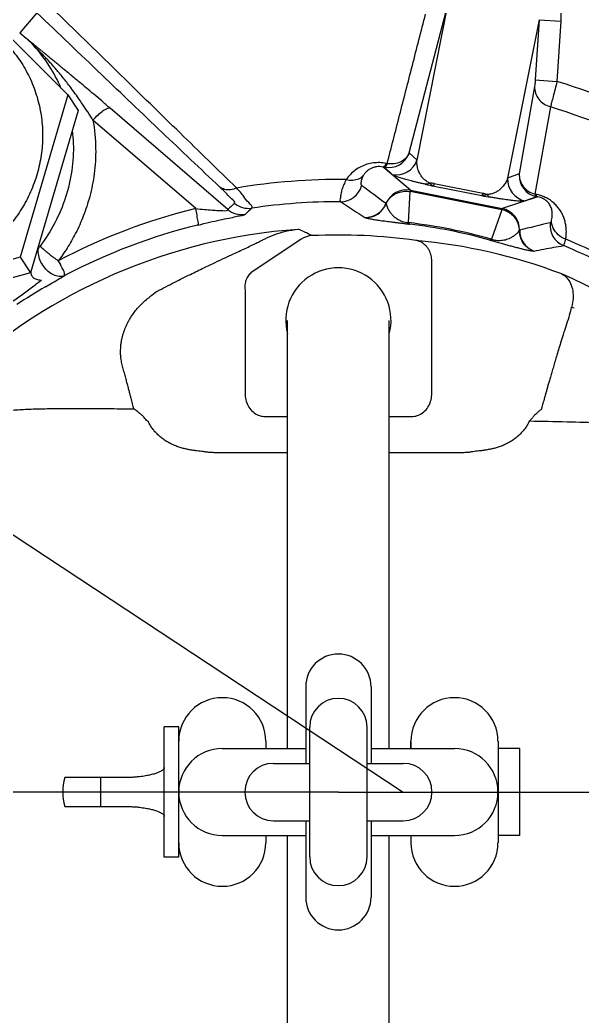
# Model space of a CAD drawing. Header units: millimetres. Extents: x 100 to 940, y 100 to 694.
# Drawn here: x 371.085 to 371.775, y 537.183 to 538.406 of the extents above; entities that cross this region are included whole.
import ezdxf

# ---------------------------------------------------------------- set-up
doc = ezdxf.new("R2010")
doc.units = ezdxf.units.MM
doc.linetypes.add('CENTER', pattern=[2, 1.25, -0.25, 0.25, -0.25])
doc.layers.add('CL', color=1, linetype='CENTER', lineweight=9)

msp = doc.modelspace()

# ---------------------------------------------------------------- linework, layer by layer
at = {"color": 2}
msp.add_line((354.4635, 548.723), (371.5559, 537.4584), dxfattribs=at)
at = {"color": 9, "linetype": 'Continuous'}
for p, q in [((370.9998, 538.4583), (371.144, 538.3142)), ((371.563, 538.2428), (371.6109, 538.4263)), ((371.5727, 538.234), (371.6109, 538.4263)), ((371.1061, 538.415), (371.0853, 538.3902)), ((371.7226, 538.4061), (371.6839, 538.2119)), ((371.7226, 538.4061), (371.7178, 538.3324)), ((371.7226, 538.4061), (371.7492, 538.4044)), ((371.7492, 538.4044), (371.7445, 538.3307)), ((371.7178, 538.3324), (371.7445, 538.3307)), ((371.717, 538.3242), (371.6981, 538.217)), ((371.144, 538.3142), (371.0855, 538.1148)), ((371.144, 538.3142), (371.1568, 538.295)), ((371.1568, 538.295), (371.0983, 538.0956)), ((371.3404, 538.1734), (371.196, 538.2978)), ((371.7365, 538.2994), (371.7172, 538.1923)), ((371.3011, 538.1745), (371.175, 538.2831)), ((371.5727, 538.234), (371.563, 538.2428)), ((371.5361, 538.2296), (371.5348, 538.2299)), ((371.5646, 538.197), (371.5312, 538.2255)), ((371.5326, 538.2252), (371.5312, 538.2255)), ((371.5422, 538.2164), (371.5326, 538.2252)), ((371.6981, 538.217), (371.6839, 538.2119)), ((371.5623, 538.1573), (371.5643, 538.1954)), ((371.5643, 538.1954), (371.5646, 538.197)), ((371.6769, 538.1731), (371.5643, 538.1954)), ((371.5646, 538.197), (371.6772, 538.1746)), ((371.5939, 538.2052), (371.6533, 538.1934)), ((371.5939, 538.202), (371.6521, 538.1905)), ((371.721, 538.1888), (371.6772, 538.1746)), ((371.7195, 538.1891), (371.7054, 538.184)), ((371.7186, 538.192), (371.7172, 538.1923)), ((371.721, 538.1888), (371.7195, 538.1891)), ((371.5346, 538.1806), (371.5347, 538.1805)), ((371.6769, 538.1731), (371.6642, 538.137)), ((371.6772, 538.1746), (371.6769, 538.1731)), ((371.4346, 538.1457), (371.4344, 538.1458)), ((371.6985, 538.1479), (371.6987, 538.1479)), ((371.4304, 538.1369), (371.37, 538.0965)), ((371.0855, 538.1148), (370.8828, 538.0596)), ((371.0855, 538.1148), (371.0983, 538.0956)), ((371.5908, 537.946), (371.5908, 538.109)), ((371.0983, 538.0956), (370.8956, 538.0404)), ((371.3616, 538.0743), (371.3616, 537.946)), ((371.7626, 538.0544), (371.7624, 538.0535)), ((371.4139, 537.5119), (371.4139, 538.0373)), ((371.5386, 537.5119), (371.5386, 538.0373)), ((371.3848, 537.9194), (371.4139, 537.9194)), ((371.5386, 537.9194), (371.5677, 537.9194)), ((371.4139, 537.8749), (371.3251, 537.8749)), ((371.6274, 537.8749), (371.5386, 537.8749)), ((371.4362, 537.5876), (371.4362, 537.4936)), ((371.5163, 537.5876), (371.5163, 537.4936)), ((371.2803, 537.5386), (371.2625, 537.5386)), ((371.2625, 537.3783), (371.2625, 537.5386)), ((371.2803, 537.3783), (371.2803, 537.5386)), ((371.4411, 537.3787), (371.4411, 537.5381)), ((371.5114, 537.3787), (371.5114, 537.5381)), ((371.3872, 537.5208), (371.3872, 537.5119)), ((371.5653, 537.5119), (371.5653, 537.5208)), ((371.6722, 537.5208), (371.6722, 537.3961)), ((371.3337, 537.5119), (371.4362, 537.5119)), ((371.3872, 537.5202), (371.3872, 537.5119)), ((371.5163, 537.5119), (371.6187, 537.5119)), ((371.5653, 537.5202), (371.5653, 537.5119)), ((371.6722, 537.5202), (371.6722, 537.4584)), ((371.6989, 537.5119), (371.6722, 537.5119)), ((371.6989, 537.405), (371.6989, 537.5119)), ((371.3965, 537.4936), (371.4411, 537.4936)), ((371.5114, 537.4936), (371.5559, 537.4936)), ((371.2162, 537.4762), (371.1404, 537.4762)), ((371.1848, 537.4406), (371.1848, 537.4762)), ((371.4762, 537.4584), (370.9419, 537.4584)), ((371.4762, 537.4584), (372.0106, 537.4584)), ((371.1404, 537.4406), (371.2162, 537.4406)), ((371.3965, 537.4232), (371.4411, 537.4232)), ((371.4362, 537.4232), (371.4362, 537.3293)), ((371.5114, 537.4232), (371.5559, 537.4232)), ((371.5163, 537.4232), (371.5163, 537.3293)), ((371.3337, 537.405), (371.4362, 537.405)), ((371.3872, 537.405), (371.3872, 537.3961)), ((371.4139, 536.8795), (371.4139, 537.405)), ((371.5163, 537.405), (371.6187, 537.405)), ((371.5386, 536.8795), (371.5386, 537.405)), ((371.5653, 537.405), (371.5653, 537.3961)), ((371.5653, 537.405), (371.5653, 537.3961)), ((371.6989, 537.405), (371.6722, 537.405)), ((371.2803, 537.3783), (371.2625, 537.3783))]:
    msp.add_line(p, q, dxfattribs=at)
at = {"color": 7, "linetype": 'Continuous'}
msp.add_line((371.0853, 538.3902), (371.0928, 538.3838), dxfattribs=at)
at = {"color": 9, "linetype": 'Continuous'}
for points in [[(371.5086, 538.1637), (371.5086, 538.1636), (371.5086, 538.1636), (371.5087, 538.1636), (371.5087, 538.1636), (371.5087, 538.1636), (371.5088, 538.1635)], [(371.5639, 538.1554), (371.5637, 538.1555), (371.5635, 538.1556), (371.5633, 538.1557), (371.5631, 538.1559), (371.5629, 538.1561), (371.5628, 538.1564), (371.5626, 538.1566), (371.5624, 538.1569), (371.5623, 538.1573)], [(371.662, 538.1359), (371.6622, 538.1359), (371.6624, 538.1359), (371.6627, 538.136), (371.6629, 538.1361), (371.6631, 538.1362), (371.6634, 538.1363), (371.6636, 538.1365), (371.6639, 538.1368), (371.6642, 538.137)], [(371.716, 538.1223), (371.7161, 538.1223), (371.7161, 538.1223), (371.7161, 538.1223), (371.7162, 538.1223), (371.7162, 538.1223), (371.7163, 538.1223)]]:
    msp.add_lwpolyline(points, dxfattribs=at)
for centre, radius, start, end in [((371.4762, 537.4584), 1.0697, 60.2229, 74.3215), ((370.9656, 538.2498), 0.185, 23.1171, 42.2822), ((371.4762, 537.4584), 0.9126, 62.0928, 72.9072), ((371.4762, 537.4584), 0.8803, 62.1974, 72.8027), ((371.5377, 538.2515), 0.0267, 258.868, 341.1186), ((371.5474, 538.2427), 0.0267, 258.8679, 341.1186), ((371.4762, 537.4584), 0.7518, 89.2601, 99.5594), ((371.5883, 538.1771), 0.0286, 78.7442, 89.7028), ((371.7106, 538.2102), 0.0267, 176.3814, 258.6321), ((371.7248, 538.2153), 0.0267, 176.3814, 258.6321), ((371.479, 538.2097), 0.0267, 269.8994, 344.5866), ((369.8276, 535.8975), 2.8507, 53.2148, 53.9599), ((371.5595, 538.1708), 0.0267, 78.8791, 158.5115), ((372.4566, 542.2241), 4.1136, 257.7337, 257.8938), ((371.6477, 538.1653), 0.0286, 67.7972, 78.7558), ((371.8978, 537.5729), 0.8193, 132.0724, 132.8682), ((371.366, 538.2015), 0.0267, 230.0023, 278.3543), ((371.4762, 537.4584), 0.7245, 89.7854, 98.4428), ((372.3911, 542.2195), 4.0963, 259.6057, 259.7665), ((371.4768, 537.4575), 0.7382, 103.7737, 117.8142), ((371.3576, 538.1939), 0.0267, 230.002, 279.0763), ((371.9089, 537.5977), 0.7899, 133.0354, 133.8404), ((371.5097, 538.1904), 0.0267, 267.4914, 338.5359), ((371.6719, 538.1484), 0.0267, 358.9885, 78.6209), ((371.4828, 537.4913), 0.6707, 74.309, 83.1909), ((372.434, 535.2567), 2.9833, 103.5271, 104.2691), ((371.7627, 538.1538), 0.0267, 172.629, 247.5015), ((371.4762, 537.4584), 0.6924, 94.0885, 170.4017), ((371.473, 537.4633), 0.7115, 103.768, 117.8125), ((371.2191, 537.666), 0.5259, 65.8307, 66.728), ((371.217, 537.6614), 0.5309, 64.6907, 65.812), ((371.4877, 537.5158), 0.6441, 74.2949, 83.2051), ((371.7254, 538.1475), 0.0267, 178.964, 250.0087), ((371.4453, 538.1147), 0.0267, 92.7993, 123.848), ((371.4762, 537.4584), 0.6837, 81.9987, 92.7029), ((371.5094, 537.4568), 0.6815, 69.303, 84.7839), ((371.4762, 537.4584), 0.7336, 63.5983, 67.6479), ((371.2191, 538.0681), 0.1251, 153.038, 155.1439), ((371.1303, 538.1132), 0.0255, 142.7792, 152.8509), ((371.4762, 537.4584), 0.7253, 63.616, 67.6153), ((371.4762, 538.0373), 0.0646, 345.2027, 194.7973), ((371.4762, 537.4584), 0.6924, 274.0885, 66.6837), ((371.5523, 537.3435), 0.8545, 120.6432, 123.4245), ((373.171, 535.5488), 3.1698, 127.2229, 127.4173), ((371.6924, 538.067), 0.0713, 341.5041, 349.1148), ((371.4534, 537.2562), 0.8551, 68.586, 68.8177), ((371.4762, 537.5876), 0.0401, 0, 180), ((371.3337, 537.5208), 0.0534, 0, 180), ((371.4762, 537.5381), 0.0352, 0, 180), ((371.6187, 537.5208), 0.0534, 0, 180), ((371.3337, 537.4584), 0.0534, 90, 270), ((371.6187, 537.4584), 0.0534, 270, 90), ((371.3965, 537.4584), 0.0352, 90, 270), ((371.5559, 537.4584), 0.0352, 270, 90), ((371.2001, 537.4584), 0.0623, 163.398, 196.602), ((371.3337, 537.3961), 0.0534, 180, 0), ((371.6187, 537.3961), 0.0534, 180, 0), ((371.4762, 537.3787), 0.0352, 180, 0), ((371.4762, 537.4584), 0.6924, 189.5983, 246.6837), ((371.4762, 537.3293), 0.0401, 180, 0)]:
    msp.add_arc(centre, radius, start, end, dxfattribs=at)
for points, start_tangent, end_tangent in [([(371.7354, 538.4464), (371.7417, 538.4376), (371.7462, 538.4274), (371.7488, 538.4162), (371.7492, 538.4044)], (0.657536, -0.753423), (-0.064238, -0.997935)), ([(370.8727, 538.4122), (370.8814, 538.4159), (370.904, 538.4233), (370.9273, 538.4275), (370.9508, 538.4285), (370.9741, 538.4264), (370.9968, 538.4212), (371.0185, 538.4129), (371.0387, 538.4017), (371.0571, 538.3879), (371.0734, 538.3716), (371.0872, 538.3533), (371.0982, 538.3332), (371.1063, 538.3116), (371.1113, 538.2892), (371.1132, 538.2661), (371.1118, 538.243), (371.1072, 538.22), (371.0995, 538.1977), (371.0889, 538.1767), (371.0756, 538.1574), (371.0601, 538.1402)], (0.908156, 0.418632), (-0.716134, -0.697963)), ([(371.3306, 538.201), (371.2597, 538.2682), (371.1855, 538.339), (371.1061, 538.415)], (-0.726635, 0.687024), (-0.721554, 0.692358)), ([(371.3514, 538.1998), (371.2819, 538.2674), (371.209, 538.3385), (371.1307, 538.4149)], (-0.717128, 0.696941), (-0.715705, 0.698403)), ([(371.5361, 538.2296), (371.5513, 538.2891), (371.567, 538.3502), (371.5832, 538.4132)], (0.248088, 0.968737), (0.249284, 0.96843)), ([(371.196, 538.2978), (371.1857, 538.3066), (371.1759, 538.3149), (371.1669, 538.3225), (371.159, 538.3292), (371.152, 538.335), (371.1458, 538.3402), (371.1402, 538.3448), (371.1353, 538.3489), (371.1308, 538.3526), (371.1266, 538.356), (371.1226, 538.3593), (371.1187, 538.3625), (371.115, 538.3656), (371.1116, 538.3683), (371.1085, 538.3709), (371.1057, 538.3732), (371.1032, 538.3753), (371.1008, 538.3772), (371.0986, 538.379), (371.0928, 538.3838)], (-0.75761, 0.652708), (-0.773351, 0.633978)), ([(371.175, 538.2831), (371.1686, 538.2931), (371.1622, 538.3027), (371.1561, 538.3116), (371.1503, 538.3195), (371.1451, 538.3265), (371.1403, 538.3326), (371.1359, 538.3381), (371.1318, 538.343), (371.128, 538.3475), (371.1244, 538.3516), (371.1208, 538.3556), (371.1172, 538.3595), (371.1138, 538.3631), (371.1106, 538.3663), (371.1077, 538.3692), (371.105, 538.3719), (371.1025, 538.3743)], (-0.53079, 0.847503), (-0.722413, 0.691462)), ([(371.7178, 538.3324), (371.7175, 538.3275), (371.717, 538.3242)], (-0.064069, -0.997945), (-0.174125, -0.984723)), ([(371.7445, 538.3307), (371.7421, 538.321), (371.7398, 538.3121), (371.7379, 538.3047), (371.7365, 538.2994)], (-0.235885, -0.971781), (-0.266619, -0.963802)), ([(371.717, 538.3242), (371.7182, 538.3162), (371.7222, 538.3089), (371.7285, 538.3031), (371.7365, 538.2994)], (-0.039901, -0.999204), (0.961699, -0.274107)), ([(371.175, 538.2831), (371.1816, 538.2898), (371.1877, 538.2948), (371.1928, 538.2976), (371.196, 538.2978)], (0.665723, 0.746199), (0.878575, -0.477605)), ([(371.175, 538.2831), (371.1783, 538.2482), (371.1765, 538.217), (371.171, 538.1894), (371.1631, 538.1653), (371.1537, 538.1443), (371.1433, 538.1261), (371.1324, 538.1104)], (0.175687, -0.984446), (-0.604209, -0.796826)), ([(371.1496, 538.2702), (371.1508, 538.2545), (371.1489, 538.2211), (371.1413, 538.1884), (371.1282, 538.1572), (371.11, 538.1286)], (0.113903, -0.993492), (-0.604228, -0.796812)), ([(371.563, 538.2428), (371.5591, 538.2366), (371.5528, 538.232), (371.5448, 538.2296), (371.5361, 538.2296)], (-0.357881, -0.933767), (-0.990735, 0.135808)), ([(371.5348, 538.2299), (371.5269, 538.2309), (371.5191, 538.2305), (371.5113, 538.2289), (371.5038, 538.2259), (371.497, 538.2217), (371.4911, 538.2165), (371.4859, 538.2102)], (-0.97908, 0.203474), (-0.569226, -0.822181)), ([(371.5348, 538.2299), (371.5335, 538.2275), (371.5312, 538.2255)], (-0.428586, -0.903501), (-0.999406, 0.034457)), ([(371.5885, 538.2057), (371.5842, 538.2082), (371.5807, 538.2112), (371.5779, 538.2146), (371.5756, 538.2185), (371.5738, 538.2231), (371.5728, 538.2283), (371.5726, 538.231), (371.5727, 538.234)], (-0.912215, 0.409713), (0.067402, 0.997726)), ([(371.5312, 538.2255), (371.5272, 538.226), (371.5232, 538.2259), (371.5192, 538.225), (371.5155, 538.2234), (371.5121, 538.2212), (371.5092, 538.2184), (371.5068, 538.2151)], (-0.978412, 0.206664), (-0.522079, -0.852897)), ([(371.5326, 538.2252), (371.5348, 538.2272), (371.5361, 538.2296)], (0.999485, -0.032078), (0.425648, 0.904889)), ([(371.4859, 538.2102), (371.4828, 538.2039), (371.4806, 538.1979), (371.4793, 538.1924), (371.4786, 538.1878), (371.4789, 538.183)], (-0.49623, -0.868191), (0.794137, -0.607739)), ([(371.4859, 538.2102), (371.494, 538.2095), (371.5012, 538.2112), (371.5068, 538.2151)], (0.972032, -0.234846), (0.674518, 0.738259)), ([(371.5068, 538.2151), (371.5054, 538.2124), (371.5045, 538.2097), (371.5039, 538.2051), (371.5048, 538.2026)], (-0.522121, -0.852872), (0.808569, -0.588401)), ([(371.5827, 538.2045), (371.5779, 538.2055), (371.5736, 538.2065), (371.5695, 538.2075), (371.5658, 538.2084), (371.5623, 538.2093), (371.5591, 538.2102), (371.5561, 538.2111), (371.5533, 538.2119), (371.5507, 538.2127), (371.5462, 538.2143), (371.5422, 538.2164)], (-0.977169, 0.212464), (-0.738727, 0.674005)), ([(371.5885, 538.2057), (371.5846, 538.2044), (371.5831, 538.205)], (-0.871897, -0.489689), (-0.782793, 0.622282)), ([(371.5939, 538.202), (371.5911, 538.2033), (371.5885, 538.2057)], (-0.964085, 0.265593), (-0.665519, 0.746381)), ([(371.6839, 538.2119), (371.6828, 538.2091), (371.6816, 538.2066), (371.6786, 538.2022), (371.6752, 538.1986), (371.6716, 538.1959), (371.6678, 538.1938), (371.6634, 538.1924), (371.6585, 538.1918)], (-0.319531, -0.947576), (-0.999584, -0.028833)), ([(371.6981, 538.217), (371.6992, 538.2091), (371.7031, 538.2018), (371.7093, 538.196), (371.7172, 538.1923)], (-0.039683, -0.999212), (0.956967, -0.290195)), ([(371.3514, 538.1998), (371.3438, 538.1977), (371.3366, 538.1981), (371.3306, 538.201)], (-0.917025, -0.398831), (-0.794942, 0.606686)), ([(371.3488, 538.1811), (371.3451, 538.1865), (371.3393, 538.1925), (371.3306, 538.201)], (0.739291, 0.673386), (-0.726626, 0.687033)), ([(371.3699, 538.1751), (371.3661, 538.1818), (371.3602, 538.1893), (371.3514, 538.1998)], (0.660182, 0.751106), (-0.652015, 0.758206)), ([(371.5347, 538.1805), (371.5384, 538.1864), (371.5436, 538.1911), (371.55, 538.1943), (371.5571, 538.1958), (371.5643, 538.1954)], (0.402376, 0.915475), (0.983932, -0.178545)), ([(371.5939, 538.202), (371.5939, 538.2052)], (-0.848926, 0.528512), (0.19523, 0.980757)), ([(371.6533, 538.1934), (371.6521, 538.1905)], (-0.19495, -0.980813), (-0.986499, -0.16377)), ([(371.4789, 538.183), (371.4887, 538.1767), (371.4986, 538.1703), (371.5086, 538.1637)], (0.844953, -0.53484), (0.829611, -0.558341)), ([(371.6585, 538.1918), (371.6551, 538.1906), (371.6521, 538.1905)], (-0.900497, -0.434863), (-0.992343, 0.123511)), ([(371.6585, 538.1918), (371.6616, 538.1891), (371.6632, 538.1891)], (0.617942, -0.786224), (0.961324, 0.27542)), ([(371.7054, 538.184), (371.7027, 538.1836), (371.6985, 538.1837), (371.6933, 538.184), (371.6903, 538.1843), (371.6873, 538.1847), (371.684, 538.1851), (371.6805, 538.1856), (371.6767, 538.1862), (371.6726, 538.1868), (371.6682, 538.1876), (371.6634, 538.1884)], (-0.940398, -0.340075), (-0.984083, 0.17771)), ([(371.7172, 538.1923), (371.7188, 538.1895), (371.7195, 538.1895)], (0.305845, -0.952081), (0.992224, 0.124464)), ([(371.7552, 538.1369), (371.7559, 538.1431), (371.7559, 538.149), (371.7552, 538.1545), (371.7541, 538.1598), (371.7524, 538.1648), (371.7501, 538.1695), (371.7473, 538.1739), (371.744, 538.1781), (371.7399, 538.182), (371.7353, 538.1855), (371.7301, 538.1883), (371.7246, 538.1905), (371.7186, 538.192)], (0.158234, 0.987402), (-0.983072, 0.183221)), ([(371.7186, 538.192), (371.7201, 538.1894), (371.7209, 538.1894)], (0.311137, -0.950365), (0.978247, 0.207441)), ([(371.7378, 538.1602), (371.7384, 538.1635), (371.7387, 538.1665), (371.7387, 538.1694), (371.7383, 538.1721), (371.7367, 538.1772), (371.7339, 538.1817), (371.7319, 538.1837), (371.7296, 538.1855), (371.727, 538.1869), (371.7241, 538.1881), (371.721, 538.1888)], (0.255093, 0.966917), (-0.984062, 0.177827)), ([(371.3037, 538.1543), (371.3037, 538.1604), (371.3027, 538.1667), (371.3011, 538.1745)], (0.851161, 0.524905), (-0.215827, 0.976432)), ([(371.3011, 538.1745), (371.3118, 538.1735), (371.3211, 538.1727), (371.3287, 538.1722), (371.3345, 538.172), (371.3404, 538.1734)], (0.995608, -0.093618), (-0.594836, 0.803847)), ([(371.5088, 538.1635), (371.5196, 538.1653), (371.5287, 538.1713), (371.5347, 538.1805)], (0.999082, -0.042832), (0.36462, 0.931157)), ([(371.5347, 538.1805), (371.5355, 538.1779), (371.5376, 538.1733), (371.5402, 538.1693), (371.5432, 538.1659), (371.5466, 538.163), (371.5504, 538.1607), (371.5548, 538.1588), (371.5623, 538.1573)], (0.250815, -0.968035), (0.998333, -0.05772)), ([(371.6985, 538.1479), (371.6974, 538.1548), (371.6944, 538.1611), (371.6897, 538.1665), (371.6837, 538.1706), (371.6769, 538.1731)], (-0.02141, 0.999771), (-0.977361, 0.21158)), ([(371.3037, 538.1543), (371.3182, 538.1578), (371.331, 538.1606), (371.3419, 538.1629), (371.3504, 538.1647), (371.3565, 538.166), (371.3618, 538.1675)], (0.971251, 0.238056), (0.716077, 0.698022)), ([(371.5088, 538.1635), (371.5126, 538.1625), (371.5175, 538.1616), (371.5203, 538.1611), (371.5232, 538.1607), (371.5263, 538.1602), (371.5297, 538.1597), (371.5332, 538.1593), (371.5368, 538.1588), (371.5408, 538.1583), (371.5449, 538.1577), (371.5494, 538.1572), (371.5542, 538.1566), (371.559, 538.156), (371.5639, 538.1554)], (0.952312, -0.305126), (0.992917, -0.118807)), ([(371.7362, 538.1572), (371.7378, 538.1602)], (0.9722, 0.23415), (0.255111, 0.966912)), ([(371.7552, 538.1369), (371.7461, 538.1424), (371.7399, 538.1506), (371.7378, 538.1602)], (-0.940497, 0.339802), (0.006778, 0.999977)), ([(371.3862, 538.1376), (371.3982, 538.1427), (371.4118, 538.1467), (371.4269, 538.1491)], (0.893925, 0.448216), (0.995528, 0.094465)), ([(371.6642, 538.137), (371.6668, 538.1363), (371.6699, 538.1357), (371.6731, 538.1355), (371.6763, 538.1356), (371.6795, 538.136), (371.6827, 538.1368), (371.6859, 538.138), (371.6891, 538.1396), (371.6923, 538.1417), (371.6955, 538.1444), (371.6985, 538.1479)], (0.944364, -0.328902), (0.602162, 0.798374)), ([(371.716, 538.1223), (371.7067, 538.1281), (371.7006, 538.1372), (371.6985, 538.1479)], (-0.939423, 0.34276), (0.019473, 0.99981)), ([(371.3638, 538.1265), (371.3707, 538.1299), (371.3767, 538.1328), (371.3818, 538.1354), (371.3862, 538.1376)], (0.898034, 0.439926), (0.893898, 0.448271)), ([(371.5908, 538.109), (371.5907, 538.1121), (371.5903, 538.1154), (371.5895, 538.1186), (371.5883, 538.1218), (371.5867, 538.1249), (371.5847, 538.1276), (371.5824, 538.13), (371.5799, 538.132), (371.5772, 538.1336), (371.5744, 538.1347), (371.5714, 538.1355)], (0.022311, 0.999751), (-0.987764, 0.155958)), ([(371.662, 538.1359), (371.667, 538.1345), (371.6698, 538.1337), (371.6728, 538.1329), (371.6758, 538.1321), (371.6787, 538.1312), (371.6815, 538.1305), (371.6842, 538.1297), (371.6869, 538.129), (371.6895, 538.1283), (371.6947, 538.1269), (371.6996, 538.1257), (371.7043, 538.1245), (371.7087, 538.1236), (371.7126, 538.1228), (371.716, 538.1223)], (0.962675, -0.270661), (0.996592, -0.082492)), ([(371.7525, 538.1291), (371.7538, 538.1317), (371.7552, 538.1369)], (0.942193, 0.335071), (0.224787, 0.974408)), ([(371.141, 538.0926), (371.135, 538.0912), (371.1284, 538.0923), (371.1218, 538.096), (371.1158, 538.1017), (371.1112, 538.1089), (371.1084, 538.1169), (371.1076, 538.1248)], (-0.896002, -0.44405), (0.024777, 0.999693)), ([(371.11, 538.1286), (371.1144, 538.1246), (371.1177, 538.1218), (371.1218, 538.1185), (371.1267, 538.1146), (371.1324, 538.1104)], (0.711481, -0.702705), (0.809914, -0.586549)), ([(371.2535, 538.0729), (371.2755, 538.0843), (371.2945, 538.0938), (371.311, 538.1018), (371.325, 538.1085), (371.3371, 538.1142), (371.3474, 538.119), (371.3562, 538.123), (371.3638, 538.1265)], (0.883845, 0.46778), (0.909425, 0.415868)), ([(371.7163, 538.1223), (371.7285, 538.1248), (371.7406, 538.127), (371.7525, 538.1291)], (0.980129, 0.198362), (0.985482, 0.16978)), ([(371.141, 538.0926), (371.14, 538.0951), (371.137, 538.1015), (371.1324, 538.1104)], (-0.978667, -0.205453), (-0.737181, 0.675696)), ([(371.0986, 538.0968), (371.0987, 538.0966), (371.0988, 538.0951)], (0.054571, -0.99851), (0.176653, -0.984273)), ([(371.37, 538.0965), (371.3658, 538.0924), (371.3629, 538.0871), (371.3615, 538.0809), (371.3616, 538.0743)], (-0.811842, -0.583877), (0.138404, -0.990376)), ([(371.112, 538.0867), (371.1008, 538.0781), (371.0876, 538.0684), (371.0736, 538.0587)], (-0.789199, -0.614138), (-0.832782, -0.5536)), ([(371.0988, 538.0951), (371.0997, 538.0925), (371.1025, 538.0893), (371.1069, 538.0875), (371.112, 538.0867)], (0.176653, -0.984273), (0.997751, -0.067034)), ([(371.1168, 538.0786), (371.1251, 538.0835), (371.134, 538.0886), (371.141, 538.0926)], (0.860077, 0.510165), (0.869574, 0.493803)), ([(371.7503, 538.0943), (371.7564, 538.0897), (371.7612, 538.0825), (371.7638, 538.0736), (371.7642, 538.064), (371.7626, 538.0544)], (0.892715, -0.450622), (-0.266808, -0.96375)), ([(371.2117, 537.9794), (371.2101, 537.986), (371.2092, 537.9926), (371.2089, 537.9986), (371.2091, 538.004), (371.2095, 538.0088), (371.2102, 538.0132), (371.2111, 538.0171), (371.2121, 538.0208), (371.2133, 538.0243), (371.2146, 538.0278), (371.2161, 538.0312), (371.2178, 538.0348), (371.2199, 538.0385), (371.2224, 538.0425), (371.2255, 538.0469), (371.2293, 538.0517), (371.2339, 538.0566), (371.2391, 538.0616), (371.2449, 538.0663)], (-0.27107, 0.96256), (0.794354, 0.607455)), ([(371.76, 538.0444), (371.7561, 538.0326), (371.7527, 538.0219), (371.7497, 538.0121), (371.7469, 538.0031), (371.7444, 537.9948), (371.7421, 537.9872), (371.7401, 537.9802), (371.7382, 537.9737), (371.7365, 537.9678), (371.7349, 537.9623), (371.7334, 537.9572), (371.7321, 537.9525), (371.7309, 537.9482), (371.7297, 537.9442), (371.7287, 537.9405), (371.7277, 537.937), (371.7269, 537.9339), (371.726, 537.9309), (371.7253, 537.9282)], (-0.316401, -0.948626), (-0.267389, -0.963589)), ([(371.225, 537.9287), (371.2243, 537.9318), (371.2235, 537.935), (371.2226, 537.9386), (371.2216, 537.9424), (371.2205, 537.9466), (371.2194, 537.951), (371.2181, 537.9559), (371.2167, 537.9611), (371.2152, 537.9667), (371.2135, 537.9728), (371.2117, 537.9794)], (-0.236275, 0.971686), (-0.27108, 0.962557)), ([(371.3616, 537.946), (371.363, 537.938), (371.3664, 537.9307), (371.3715, 537.9249), (371.3778, 537.921), (371.3848, 537.9194)], (0.037857, -0.999283), (0.998746, -0.050065)), ([(371.5677, 537.9194), (371.5746, 537.921), (371.581, 537.9249), (371.5861, 537.9307), (371.5894, 537.938), (371.5908, 537.946)], (0.998746, 0.050065), (0.037857, 0.999283)), ([(371.0392, 537.9225), (371.0542, 537.9248), (371.0702, 537.9266), (371.0875, 537.9279), (371.1062, 537.9287), (371.1265, 537.9291), (371.1485, 537.9293), (371.1723, 537.9292), (371.1977, 537.929), (371.225, 537.9287)], (0.984319, 0.176395), (0.999945, -0.010451)), ([(371.2368, 537.9192), (371.2336, 537.9221), (371.2309, 537.9243), (371.2284, 537.9263), (371.225, 537.9287)], (-0.712746, 0.701423), (-0.853737, 0.520705)), ([(371.7253, 537.9282), (371.7226, 537.926), (371.7198, 537.9233), (371.7162, 537.92)], (-0.804875, -0.593444), (-0.678146, -0.734927)), ([(371.243, 537.9128), (371.2408, 537.9144), (371.2368, 537.9192)], (-0.88404, 0.467411), (-0.583967, 0.811778)), ([(371.3251, 537.8749), (371.3196, 537.8751), (371.3147, 537.8755), (371.3104, 537.8762), (371.3065, 537.8767), (371.3025, 537.8772), (371.298, 537.8778), (371.2932, 537.8786), (371.2882, 537.8796), (371.2831, 537.881), (371.278, 537.8827), (371.2728, 537.8848), (371.2677, 537.8874), (371.2629, 537.8903), (371.2586, 537.8935), (371.2547, 537.897), (371.2511, 537.9007), (371.248, 537.9045), (371.2453, 537.9086), (371.243, 537.9128)], (-0.999998, 0.002109), (-0.443354, 0.896347)), ([(371.7106, 537.9139), (371.7086, 537.9098), (371.7061, 537.9058), (371.7031, 537.9019), (371.6998, 537.8982), (371.6961, 537.8947), (371.692, 537.8915), (371.6875, 537.8885), (371.6827, 537.8858), (371.6775, 537.8835), (371.6723, 537.8816), (371.6673, 537.8802), (371.6624, 537.8791), (371.6576, 537.8782), (371.653, 537.8775), (371.6488, 537.877), (371.645, 537.8766), (371.6413, 537.8761), (371.6373, 537.8755), (371.6326, 537.875), (371.6274, 537.8749)], (-0.414151, -0.910208), (-0.999999, -0.001693)), ([(371.7162, 537.92), (371.7137, 537.9168), (371.7106, 537.9139)], (-0.673081, -0.739569), (-0.72624, -0.687441)), ([(371.7106, 537.9139), (371.7568, 537.9129), (371.7983, 537.9117), (371.8358, 537.91), (371.8694, 537.9078), (371.8997, 537.9049)], (0.999862, -0.016606), (0.993292, -0.115632)), ([(371.2625, 537.4885), (371.2622, 537.4874), (371.2615, 537.4864), (371.2605, 537.4854), (371.2593, 537.4845), (371.2578, 537.4836), (371.2558, 537.4827), (371.2541, 537.482), (371.2521, 537.4813), (371.2496, 537.4805), (371.247, 537.4798), (371.2443, 537.4792), (371.2412, 537.4785), (371.2378, 537.4779), (371.2343, 537.4774), (371.2303, 537.477), (371.2259, 537.4766), (371.2213, 537.4763), (371.2162, 537.4762)], (0, -1), (-1, 0)), ([(371.2162, 537.4406), (371.2212, 537.4405), (371.2259, 537.4403), (371.2303, 537.4399), (371.2342, 537.4394), (371.2377, 537.4389), (371.2411, 537.4383), (371.2442, 537.4377), (371.2469, 537.4371), (371.2494, 537.4364), (371.2519, 537.4356), (371.254, 537.4349), (371.2557, 537.4342), (371.2576, 537.4333), (371.2592, 537.4324), (371.2604, 537.4315), (371.2615, 537.4305), (371.2622, 537.4295), (371.2625, 537.4284)], (1, 0), (0, -1))]:
    msp.add_spline(points, degree=3, dxfattribs=dict(at, start_tangent=start_tangent, end_tangent=end_tangent))
at = {"color": 7, "linetype": 'Continuous', "start_tangent": (0.757612, -0.652706), "end_tangent": (0.672811, -0.739815)}
msp.add_spline([(371.0928, 538.3838), (371.0959, 538.381), (371.0991, 538.3779), (371.1025, 538.3743)], degree=3, dxfattribs=at)
at = {"layer": 'CL'}
msp.add_line((369.7142, 537.4584), (373.0734, 537.4584), dxfattribs=at)

doc.saveas('drawing.dxf')
